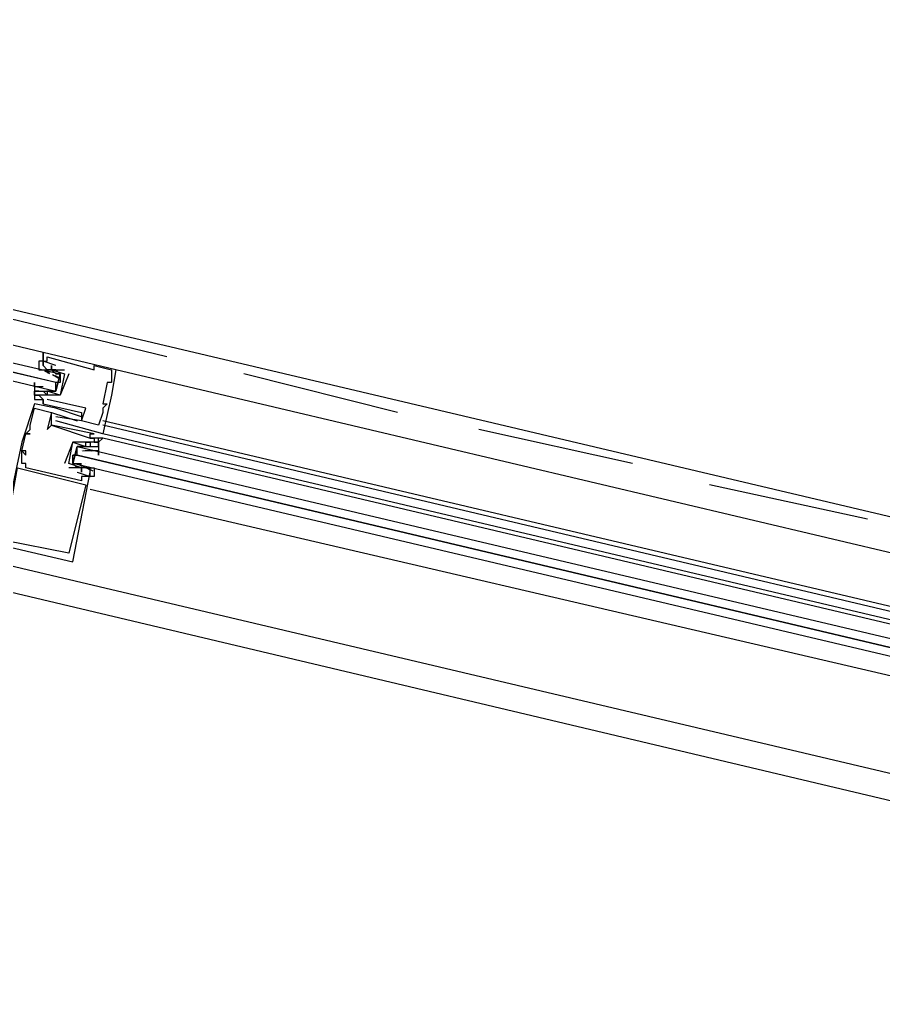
# Model space of a CAD drawing. Header units: feet. Extents: x -84 to 198, y -22 to 181.
# Drawn here: x 112.393 to 115.09, y 92.778 to 95.831 of the extents above; entities that cross this region are included whole.
import ezdxf

# ---------------------------------------------------------------- set-up
doc = ezdxf.new("R2010")
doc.units = ezdxf.units.FT
doc.layers.add('A-LINEA', color=7, linetype='CONTINUOUS')

msp = doc.modelspace()

# ---------------------------------------------------------------- linework, layer by layer
at = {"layer": 'A-LINEA'}
for p, q in [((108.5333, 95.8311), (116.84, 93.8711)), ((121.1867, 91.9511), (108.0267, 95.0711)), ((108.36, 95.0711), (116.6667, 93.1111)), ((108.36, 95.0711), (116.6667, 93.1111)), ((112.8533, 94.7778), (112.36, 94.8978)), ((112.4667, 94.7911), (112.4667, 94.7911)), ((112.4667, 94.7644), (112.4667, 94.7644)), ((112.4667, 94.7511), (112.4667, 94.7511)), ((112.48, 94.7778), (112.48, 94.7778)), ((112.48, 94.7644), (112.48, 94.7644)), ((112.4933, 94.7511), (112.4933, 94.7511)), ((112.4933, 94.7511), (112.4933, 94.7511)), ((112.5067, 94.7511), (112.5067, 94.7511)), ((112.6267, 94.7511), (112.6267, 94.7511)), ((112.4667, 94.7378), (112.4667, 94.7378)), ((112.4667, 94.7378), (112.48, 94.7378)), ((112.4708, 94.7347), (112.487, 94.7263)), ((112.4778, 94.7329), (112.488, 94.7267)), ((112.48, 94.7378), (112.48, 94.7378)), ((112.48, 94.7244), (112.48, 94.7244)), ((112.4933, 94.7378), (112.4933, 94.7378)), ((112.4933, 94.7378), (112.4933, 94.7378)), ((112.4962, 94.7224), (112.5141, 94.7128)), ((112.5045, 94.7196), (112.5146, 94.7134)), ((112.5067, 94.7378), (112.5333, 94.7378)), ((112.5067, 94.7378), (112.5067, 94.7378)), ((112.5067, 94.7244), (112.5067, 94.7244)), ((112.5333, 94.7378), (112.5333, 94.7378)), ((112.5333, 94.7244), (112.5333, 94.7244)), ((112.5333, 94.7244), (112.5333, 94.7244)), ((112.5467, 94.7244), (112.5467, 94.7244)), ((112.6267, 94.7378), (112.6267, 94.7378)), ((112.68, 94.7378), (112.68, 94.7378)), ((112.68, 94.7244), (112.68, 94.7244)), ((116.4133, 93.8578), (112.6933, 94.7378)), ((112.6933, 94.7378), (112.6933, 94.7378)), ((113.5733, 94.6044), (113.0933, 94.7244)), ((112.52, 94.6978), (112.5067, 94.6978)), ((112.6667, 94.6978), (112.6667, 94.6978)), ((112.68, 94.7111), (112.68, 94.7111)), ((112.68, 94.6978), (112.68, 94.6978)), ((112.44, 94.6711), (112.44, 94.6711)), ((112.44, 94.6578), (112.44, 94.6578)), ((112.4533, 94.6844), (112.4533, 94.6844)), ((112.4667, 94.6844), (112.4533, 94.6844)), ((112.4533, 94.6711), (112.4533, 94.6711)), ((112.4533, 94.6578), (112.4533, 94.6578)), ((112.4818, 94.6703), (112.4635, 94.6701)), ((112.4764, 94.671), (112.4646, 94.6699)), ((112.4667, 94.6844), (112.4667, 94.6844)), ((112.4667, 94.6711), (112.4667, 94.6711)), ((112.4956, 94.6702), (112.4752, 94.6697)), ((112.48, 94.6711), (112.48, 94.6711)), ((112.48, 94.6578), (112.48, 94.6578)), ((112.48, 94.6578), (112.48, 94.6578)), ((112.5031, 94.671), (112.4912, 94.6699)), ((112.4933, 94.6844), (112.4933, 94.6844)), ((112.52, 94.6578), (112.52, 94.6578)), ((112.52, 94.6578), (112.52, 94.6578)), ((112.68, 94.6578), (112.68, 94.6578)), ((112.44, 94.6444), (112.44, 94.6444)), ((112.44, 94.6311), (112.44, 94.6311)), ((112.4667, 94.6444), (112.4667, 94.6444)), ((112.4667, 94.6444), (112.4667, 94.6444)), ((112.4667, 94.6444), (112.4667, 94.6444)), ((112.4667, 94.6311), (112.4667, 94.6311)), ((112.4667, 94.6311), (112.4667, 94.6311)), ((112.48, 94.6444), (112.48, 94.6444)), ((112.6533, 94.6311), (112.6533, 94.6311)), ((112.6667, 94.6311), (112.6667, 94.6311)), ((112.44, 94.6178), (112.44, 94.6178)), ((112.4933, 94.6044), (112.4933, 94.6044)), ((112.4933, 94.6044), (112.4933, 94.6044)), ((112.5067, 94.6178), (112.5067, 94.6178)), ((112.5867, 94.6044), (112.5867, 94.6044)), ((112.6, 94.6178), (112.6, 94.6178)), ((112.6533, 94.6178), (112.6533, 94.6178)), ((112.6533, 94.6044), (112.6533, 94.6044)), ((112.5067, 94.5911), (112.5067, 94.5911)), ((112.5067, 94.5778), (112.5067, 94.5778)), ((112.5733, 94.5778), (112.5733, 94.5778)), ((112.5867, 94.5911), (112.5867, 94.5911)), ((112.5867, 94.5778), (112.5867, 94.5778)), ((112.5867, 94.5778), (112.5867, 94.5778)), ((116.3867, 93.6978), (112.6533, 94.5778)), ((112.4133, 94.5378), (112.4133, 94.5378)), ((112.4133, 94.5378), (112.4133, 94.5378)), ((112.4267, 94.5644), (112.4267, 94.5644)), ((112.4267, 94.5511), (112.4267, 94.5511)), ((112.4267, 94.5378), (112.4267, 94.5378)), ((112.48, 94.5511), (112.48, 94.5511)), ((112.4933, 94.5644), (112.4933, 94.5644)), ((112.4933, 94.5644), (112.4933, 94.5644)), ((112.6133, 94.5378), (112.6133, 94.5378)), ((112.6267, 94.5378), (112.6267, 94.5378)), ((112.64, 94.5644), (112.64, 94.5644)), ((116.3733, 93.6844), (112.6533, 94.5644)), ((116.3733, 93.6578), (112.6533, 94.5378)), ((112.6533, 94.5378), (112.6533, 94.5378)), ((114.3067, 94.4444), (113.8267, 94.5511)), ((112.4, 94.5111), (112.4, 94.5111)), ((112.56, 94.5111), (112.56, 94.5111)), ((112.56, 94.5111), (112.56, 94.5111)), ((112.6, 94.5111), (112.6, 94.5111)), ((112.6, 94.5111), (112.6, 94.5111)), ((112.6133, 94.5244), (112.6133, 94.5244)), ((112.6133, 94.5244), (112.6133, 94.5244)), ((112.6133, 94.5111), (112.6133, 94.5111)), ((112.6267, 94.5244), (112.6267, 94.5244)), ((112.6267, 94.5244), (112.6267, 94.5244)), ((112.6267, 94.5111), (112.6267, 94.5111)), ((112.6533, 94.5244), (112.64, 94.5244)), ((112.64, 94.5244), (112.64, 94.5244)), ((112.6533, 94.5244), (112.64, 94.5244)), ((112.6533, 94.5244), (112.64, 94.5244)), ((112.64, 94.5111), (112.64, 94.5111)), ((116.3733, 93.6444), (112.6533, 94.5244)), ((112.4, 94.4844), (112.4, 94.4844)), ((112.4, 94.4844), (112.4, 94.4844)), ((112.4133, 94.4844), (112.4133, 94.4844)), ((112.5867, 94.4844), (112.5867, 94.4844)), ((112.5902, 94.4846), (112.6021, 94.4856)), ((112.5978, 94.4853), (112.6181, 94.4859)), ((112.6, 94.4978), (112.6, 94.4978)), ((112.6116, 94.4852), (112.6299, 94.4855)), ((112.6133, 94.4978), (112.6133, 94.4978)), ((112.6133, 94.4844), (112.6133, 94.4844)), ((112.6267, 94.4844), (112.6133, 94.4844)), ((112.6169, 94.4846), (112.6288, 94.4856)), ((112.6267, 94.4978), (112.6267, 94.4978)), ((112.6267, 94.4844), (112.6267, 94.4844)), ((112.64, 94.4978), (112.64, 94.4978)), ((112.4, 94.4578), (112.4, 94.4578)), ((112.4, 94.4444), (112.4, 94.4444)), ((112.4133, 94.4711), (112.4133, 94.4711)), ((112.4133, 94.4444), (112.4133, 94.4444)), ((112.5333, 94.4444), (112.5333, 94.4444)), ((112.5467, 94.4444), (112.5467, 94.4444)), ((112.5467, 94.4444), (112.5467, 94.4444)), ((112.5733, 94.4711), (112.56, 94.4711)), ((112.5733, 94.4444), (112.5733, 94.4444)), ((112.6, 94.4444), (112.6, 94.4444)), ((112.4133, 94.4311), (112.4133, 94.4311)), ((112.5733, 94.4311), (112.5467, 94.4311)), ((112.5467, 94.4311), (112.5467, 94.4311)), ((112.5733, 94.4311), (112.5733, 94.4311)), ((112.5733, 94.4178), (112.5733, 94.4178)), ((112.5889, 94.436), (112.5787, 94.4422)), ((112.5972, 94.4331), (112.5791, 94.4427)), ((112.5867, 94.4311), (112.5867, 94.4311)), ((112.5867, 94.4311), (112.5867, 94.4311)), ((112.5867, 94.4311), (112.5867, 94.4311)), ((112.5867, 94.4311), (112.5867, 94.4311)), ((112.5867, 94.4178), (112.5867, 94.4178)), ((112.6, 94.4311), (112.6, 94.4311)), ((112.6, 94.4311), (112.6133, 94.4311)), ((112.6155, 94.4226), (112.6054, 94.4289)), ((112.6226, 94.4208), (112.6063, 94.4293)), ((112.6133, 94.4311), (112.6133, 94.4311)), ((112.6133, 94.4178), (112.6133, 94.4178)), ((112.5867, 94.4044), (112.5867, 94.4044)), ((112.5867, 94.3911), (112.5867, 94.3911)), ((112.6133, 94.4044), (112.6133, 94.4044)), ((112.6, 94.3778), (112.6, 94.3778)), ((112.6133, 94.3644), (116.3333, 93.4978)), ((115.04, 94.2711), (114.5467, 94.3778)), ((112.5467, 94.1644), (112.5467, 94.1644)), ((112.56, 94.1378), (112.56, 94.1378))]:
    msp.add_line(p, q, dxfattribs=at)
for points in [[(112.4667, 94.7644), (112.4667, 94.7644), (112.4667, 94.7911), (110.2933, 95.3111)], [(110.28, 95.2444), (112.52, 94.7244), (112.52, 94.7111), (112.52, 94.6978), (112.5067, 94.6978), (110.28, 95.2311)], [(110.2667, 95.2044), (112.5067, 94.6711), (112.5067, 94.6844), (112.5067, 94.6978), (110.28, 95.2178)], [(112.6933, 94.7378), (112.4667, 94.7911), (112.4667, 94.7511)], [(112.4667, 94.7644), (112.4667, 94.7644), (112.4667, 94.7911)], [(112.4667, 94.7644), (112.4667, 94.7644), (112.4667, 94.7911)], [(112.4533, 94.6844), (112.44, 94.6844), (112.44, 94.6978), (112.44, 94.6711), (112.44, 94.6578), (112.44, 94.6711), (112.4533, 94.6711), (112.48, 94.6711), (112.5067, 94.6711), (112.52, 94.7244), (112.5067, 94.7378), (112.4933, 94.7378), (112.48, 94.7378), (112.4667, 94.7511), (112.4667, 94.7644), (112.4533, 94.7644), (112.4533, 94.7378), (112.4667, 94.7378)], [(112.5067, 94.7511), (112.4667, 94.7644), (112.48, 94.7644), (112.48, 94.7778), (112.6267, 94.7378), (112.6267, 94.7511)], [(112.48, 94.7378), (112.4933, 94.7378), (112.4933, 94.7511), (112.4933, 94.7378), (112.5333, 94.7244), (112.52, 94.6578), (112.48, 94.6711), (112.48, 94.6578), (112.4667, 94.6711)], [(112.6267, 94.7511), (112.68, 94.7378), (112.68, 94.7244), (112.68, 94.7111), (112.68, 94.6978), (112.6667, 94.6978), (112.6533, 94.6311), (112.6667, 94.6311), (112.6533, 94.6178), (112.6533, 94.6044), (112.64, 94.5644), (112.5867, 94.5778), (112.6, 94.6178), (112.48, 94.6444)], [(112.5467, 94.7244), (112.52, 94.6578), (112.52, 94.6578), (112.48, 94.6578), (112.48, 94.6578), (112.44, 94.6578), (112.4533, 94.6578), (112.4667, 94.6444), (112.4667, 94.6444)], [(112.4933, 94.7378), (112.5067, 94.7244), (112.52, 94.7244), (112.5067, 94.6711), (112.4933, 94.6711), (112.48, 94.6711)], [(112.6933, 94.7378), (112.68, 94.6578), (112.6533, 94.5378), (112.5067, 94.5778), (112.5067, 94.5778)], [(112.4533, 94.6711), (112.44, 94.6711), (112.44, 94.6444), (112.4667, 94.6444), (112.4667, 94.6311), (112.4667, 94.6444), (112.4667, 94.6311), (112.5867, 94.6044), (112.5867, 94.5778), (112.5067, 94.5911)], [(112.5867, 94.5911), (112.5067, 94.6178), (112.44, 94.6311), (112.4, 94.5111), (112.3333, 94.1911), (112.56, 94.1378), (112.6133, 94.4178)], [(112.5733, 94.4178), (112.6133, 94.4044), (112.5867, 94.4044), (112.5867, 94.3911), (112.4133, 94.4311), (112.4133, 94.4444), (112.4, 94.4444), (112.4, 94.4578), (112.4, 94.4844), (112.4133, 94.4711), (112.4133, 94.4844), (112.4, 94.4844), (112.4133, 94.5378), (112.4267, 94.5378), (112.4133, 94.5378), (112.4267, 94.5511), (112.4267, 94.5644), (112.44, 94.6178), (112.4933, 94.6044), (112.48, 94.5511), (112.4933, 94.5644), (112.6133, 94.5244), (112.6133, 94.5244), (112.6267, 94.5244), (112.6267, 94.5111), (112.64, 94.5111), (112.6, 94.5111), (112.6, 94.5111), (112.56, 94.5111), (112.56, 94.5111), (112.5333, 94.4444)], [(112.6267, 94.4978), (112.64, 94.4978), (112.64, 94.5244), (112.6267, 94.5244), (112.6133, 94.5244), (112.6133, 94.5378), (112.6267, 94.5378), (112.4933, 94.5644), (112.4933, 94.6044), (112.5733, 94.5778)], [(112.5867, 94.4311), (112.5467, 94.4444), (112.56, 94.5111), (112.6, 94.4978), (112.6, 94.5111), (112.6133, 94.5111), (112.6133, 94.4978)], [(112.6133, 94.4311), (112.6267, 94.4311), (112.6267, 94.4044), (112.6133, 94.4044), (112.6133, 94.4178), (112.6133, 94.4311), (112.5867, 94.4311), (112.5733, 94.4311), (112.56, 94.4444), (112.5733, 94.4978), (112.6, 94.4978), (112.6267, 94.4978), (112.64, 94.4978), (112.64, 94.5111), (112.64, 94.4711), (112.64, 94.4844), (112.6267, 94.4844)], [(112.6533, 94.5244), (112.64, 94.5111), (112.64, 94.5111)], [(112.6533, 94.5244), (112.64, 94.5111), (112.64, 94.5111)], [(112.6533, 94.5244), (112.64, 94.5111), (112.64, 94.5111)], [(112.6, 94.4978), (112.5867, 94.4978), (112.5733, 94.4978), (112.56, 94.4444), (112.5733, 94.4444), (112.5867, 94.4444)], [(116.3467, 93.5511), (112.56, 94.4444), (112.56, 94.4578), (112.56, 94.4711), (112.5733, 94.4711), (116.3467, 93.5778), (112.5733, 94.4711), (112.5733, 94.4844), (112.5733, 94.4978), (116.36, 93.6044)], [(112.5467, 94.1644), (112.3467, 94.2044), (112.3867, 94.4311), (112.6, 94.3778), (112.5467, 94.1644)], [(112.6, 94.4311), (112.5867, 94.4311), (112.5867, 94.4178), (112.5867, 94.4311)]]:
    msp.add_lwpolyline(points, dxfattribs=at)

doc.saveas('drawing.dxf')
